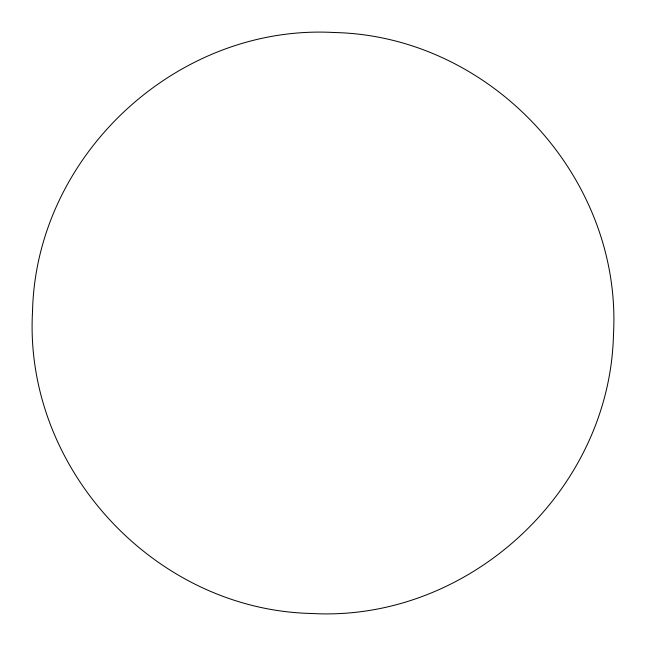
<?xml version="1.0" encoding="UTF-8"?>
<svg xmlns="http://www.w3.org/2000/svg" width="646" height="646" viewBox="0 0 646 646"><rect width="100%" height="100%" fill="white"/><g stroke="black" fill="none" stroke-linecap="round" stroke-linejoin="round"><path stroke-width="0.97" d="M32.526 311.453C23.619 468.164 154.564 609.897 311.453 613.474C468.164 622.381 609.897 491.436 613.474 334.547C622.381 177.836 491.436 36.103 334.547 32.526C177.836 23.619 36.103 154.564 32.526 311.453"/></g></svg>
